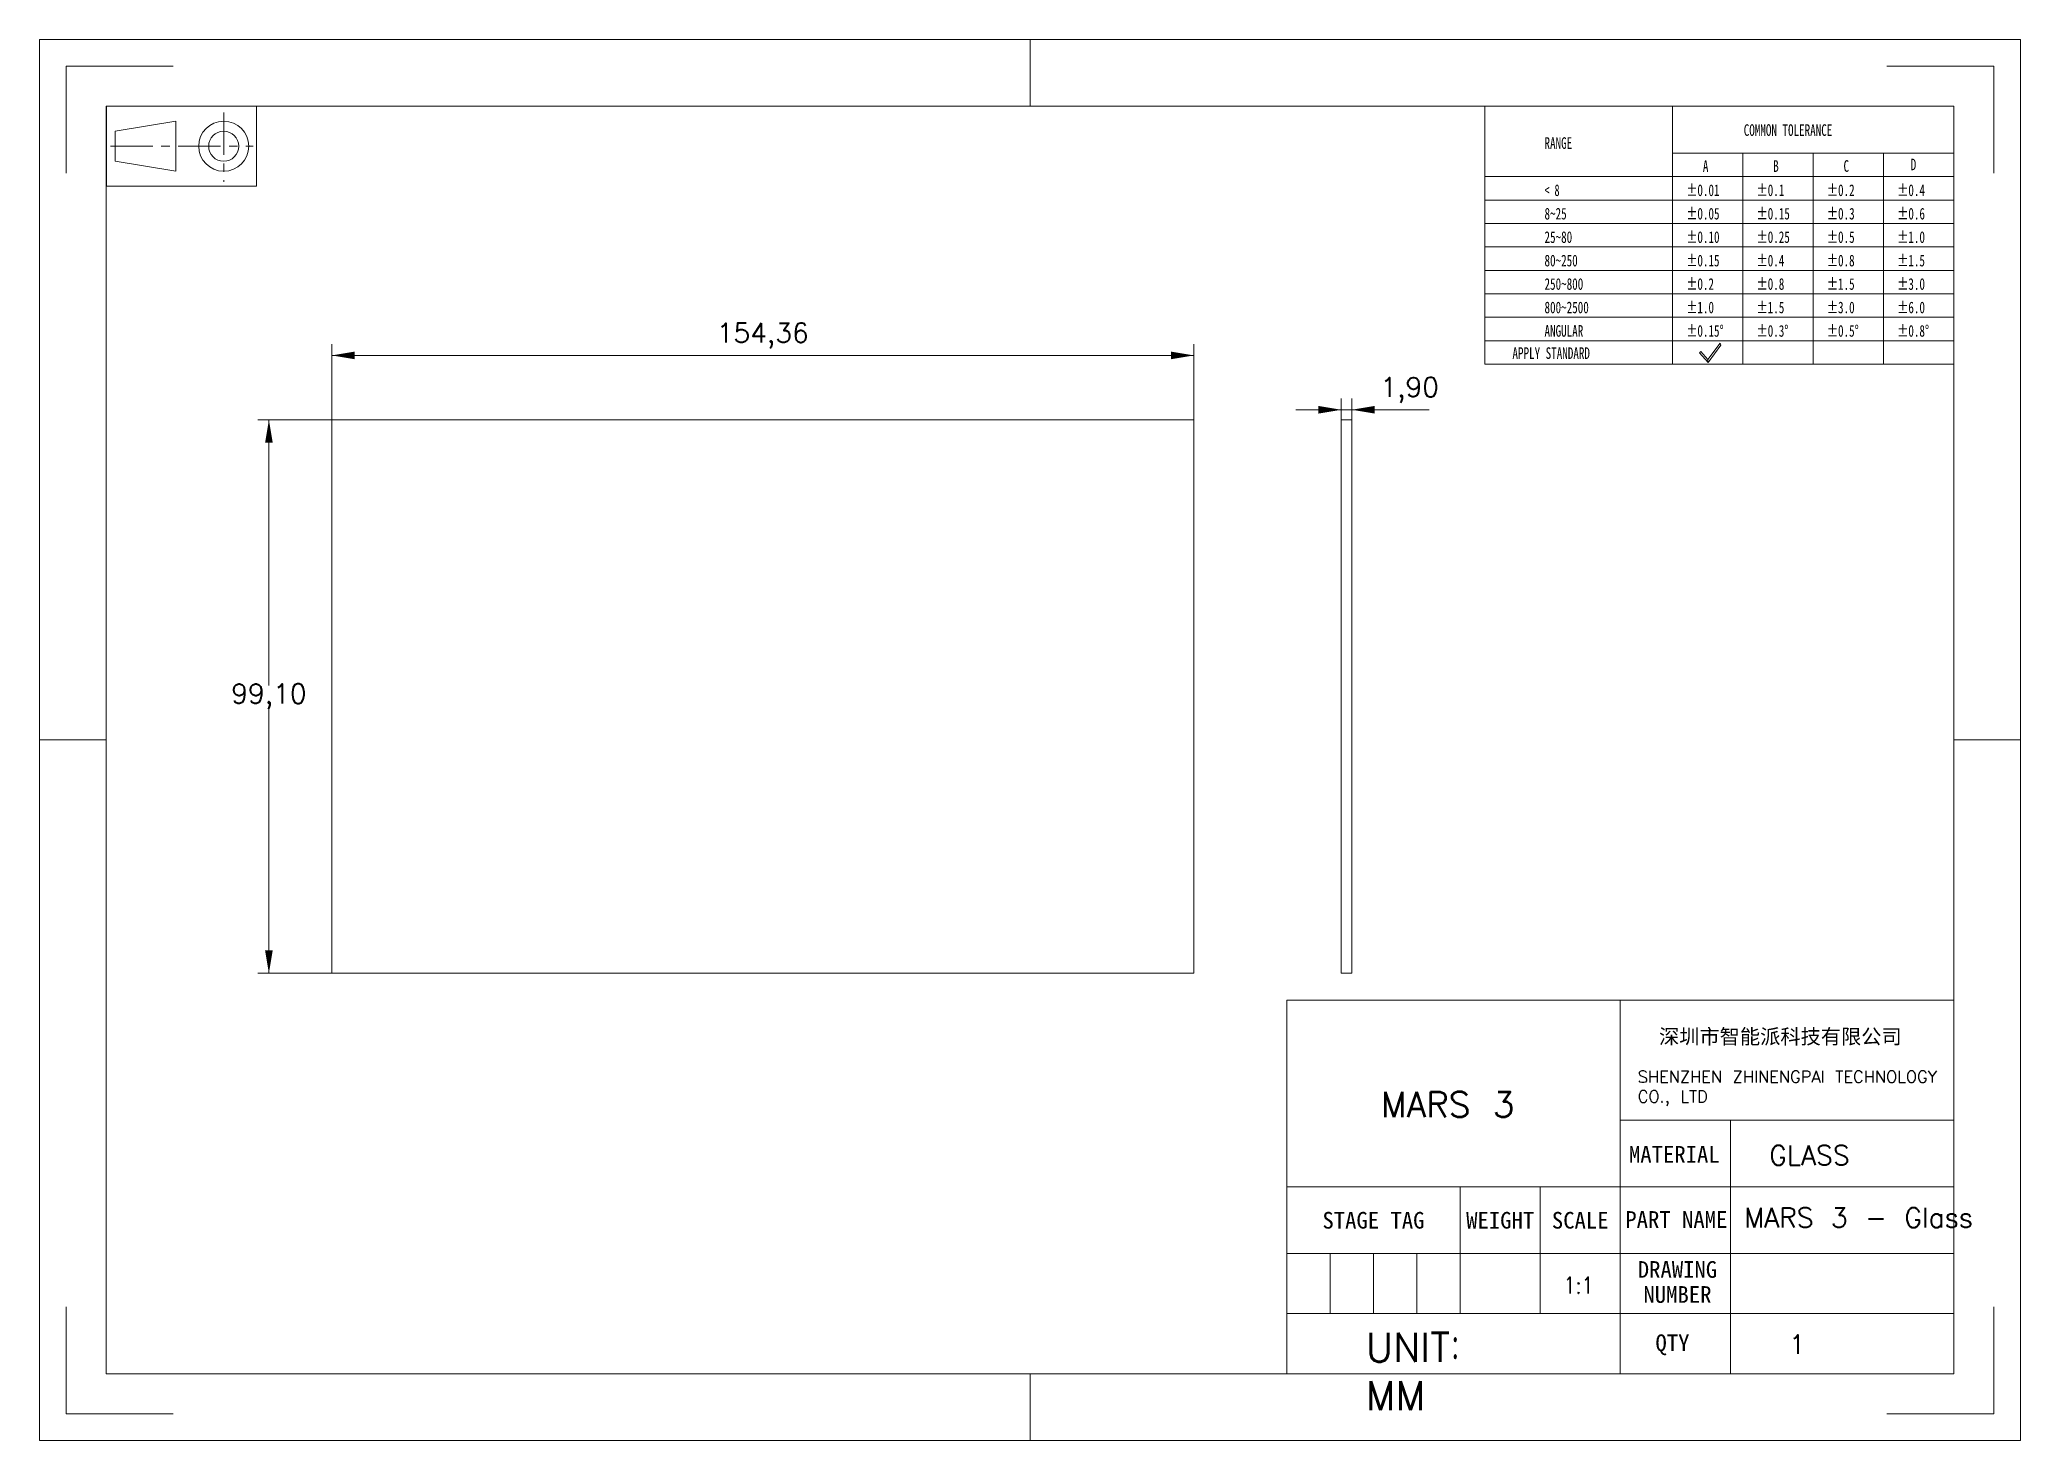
# Model space of a CAD drawing. Header units: millimetres. Extents: x 1958 to 2312, y 535 to 786.
import ezdxf

# ---------------------------------------------------------------- set-up
doc = ezdxf.new("R2010")
doc.units = ezdxf.units.MM
doc.linetypes.add('CENTER', pattern=[10.16, 6.35, -1.27, 1.27, -1.27])
doc.layers.get('0').update_dxf_attribs({"lineweight": 18})
doc.layers.add('DEFAULT_1', color=7, linetype='CENTER', lineweight=18)
doc.layers.add('尺寸线层', color=3, linetype='Continuous', lineweight=18)
doc.styles.add('SLDTEXTSTYLE4', font='', dxfattribs={"width": 0.7})
doc.styles.add('SLDTEXTSTYLE5', font='', dxfattribs={"width": 0.633333})
doc.styles.get("Standard").update_dxf_attribs({"font": 'txt.shx', "bigfont": 'gbcbig.shx'})
doc.styles.add('TEXTSTYLE_2', font='')
doc.styles.add('TEXTSTYLE_3', font='')
doc.styles.get('SLDTEXTSTYLE4').set_extended_font_data('宋体')
doc.styles.get('SLDTEXTSTYLE5').set_extended_font_data('宋体')
doc.styles.get('TEXTSTYLE_2').set_extended_font_data('宋体')
doc.styles.get('TEXTSTYLE_3').set_extended_font_data('宋体')
doc.dimstyles.new('ISO-25', dxfattribs={"dimtxt": 3.5, "dimasz": 2.5, "dimexe": 1.25, "dimexo": 0.625, "dimtad": 1, "dimtxsty": 'Standard', "dimcen": 2.5, "dimdle": 5, "dimadec": 0, "dimazin": 0, "dimtfac": 1, "dimtmove": 0, "dimatfit": 3, "dimfxl": 0, "dimarcsym": 0})

# ---------------------------------------------------------------- blocks, each defined once
blk = doc.blocks.new('*X3')
at = {"layer": '尺寸线层', "linetype": 'Continuous'}
for points in [[(2009.95, 729.28), (2014.03, 729.96), (2014.03, 728.6)], [(2164.31, 729.28), (2160.23, 729.96), (2160.23, 728.6)]]:
    blk.add_hatch(color=0, dxfattribs=at).paths.add_polyline_path(points, flags=0)
at = {"layer": '尺寸线层', "color": 0, "linetype": 'Continuous'}
for p, q in [((2009.95, 717.75), (2009.95, 731.28)), ((2164.31, 717.75), (2164.31, 731.28)), ((2009.95, 729.28), (2164.31, 729.28))]:
    blk.add_line(p, q, dxfattribs=at)
at = {"layer": '尺寸线层', "color": 0, "insert": (2087.13, 732.8), "char_height": 3.5, "width": 23, "attachment_point": 5}
blk.add_mtext('154,36', dxfattribs=at)
blk = doc.blocks.new('*X4')
at = {"layer": '尺寸线层', "linetype": 'Continuous'}
for points in [[(1998.69, 717.75), (1999.37, 713.67), (1998.01, 713.67)], [(1998.69, 618.65), (1999.37, 622.73), (1998.01, 622.73)]]:
    blk.add_hatch(color=0, dxfattribs=at).paths.add_polyline_path(points, flags=0)
at = {"layer": '尺寸线层', "color": 0, "linetype": 'Continuous'}
for p, q in [((2009.95, 717.75), (1996.69, 717.75)), ((1998.69, 670.2), (1998.69, 717.75)), ((1998.69, 666.2), (1998.69, 618.65)), ((2009.95, 618.65), (1996.69, 618.65))]:
    blk.add_line(p, q, dxfattribs=at)
at = {"layer": '尺寸线层', "color": 0, "insert": (1998.69, 668.2), "char_height": 3.5, "width": 19, "attachment_point": 5}
blk.add_mtext('99,10', dxfattribs=at)
blk = doc.blocks.new('*X5')
at = {"layer": '尺寸线层', "linetype": 'Continuous'}
for points in [[(2190.73, 719.55), (2186.65, 720.23), (2186.65, 718.87)], [(2192.63, 719.55), (2196.71, 720.23), (2196.71, 718.87)]]:
    blk.add_hatch(color=0, dxfattribs=at).paths.add_polyline_path(points, flags=0)
at = {"layer": '尺寸线层', "color": 0, "linetype": 'Continuous'}
for p, q in [((2190.73, 717.75), (2190.73, 721.55)), ((2192.63, 717.75), (2192.63, 721.55)), ((2182.57, 719.55), (2192.63, 719.55)), ((2192.63, 719.55), (2206.48, 719.55))]:
    blk.add_line(p, q, dxfattribs=at)
at = {"layer": '尺寸线层', "color": 0, "insert": (2202.98, 723.07), "char_height": 3.5, "width": 14, "attachment_point": 5}
blk.add_mtext('1,90', dxfattribs=at)
blk = doc.blocks.new('96_1')
at = {"color": 7, "linetype": 'Continuous'}
for p, q in [((-11.25, 6), (-11.25, -6)), ((11.25, -6), (11.25, 6)), ((-9.93, 2.25), (-0.82, 3.75)), ((-0.82, 0), (-0.82, 3.75)), ((-9.93, 0), (-9.93, 2.25)), ((-9.93, 0), (-9.93, -2.25)), ((-0.82, 0), (-0.82, -3.75)), ((-9.93, -2.25), (-0.82, -3.75)), ((-11.25, -6), (11.25, -6))]:
    blk.add_line(p, q, dxfattribs=at)
for radius in [3.75, 2.25]:
    blk.add_circle((6.34, 0), radius, dxfattribs=at)
at = {"layer": 'DEFAULT_1', "color": 1, "linetype": 'CENTER'}
for p, q in [((6.34, 5.05), (6.34, -5.36)), ((-10.64, 0), (10.74, 0))]:
    blk.add_line(p, q, dxfattribs=at)

msp = doc.modelspace()

# ---------------------------------------------------------------- linework, layer by layer
at = {"color": 7, "linetype": 'Continuous'}
for p, q in [((1957.629, 785.826), (2312.348, 785.826)), ((1957.629, 535.014), (1957.629, 785.826)), ((2134.989, 773.882), (2134.989, 785.826)), ((2312.348, 535.014), (2312.348, 785.826)), ((1962.406, 761.939), (1962.406, 781.048)), ((1962.406, 781.048), (1981.516, 781.048)), ((2288.461, 781.048), (2307.571, 781.048)), ((2307.571, 761.939), (2307.571, 781.048)), ((1969.572, 773.882), (2300.405, 773.882)), ((1969.572, 546.958), (1969.572, 773.882)), ((2300.405, 546.958), (2300.405, 773.882)), ((1957.629, 660.42), (1969.572, 660.42)), ((2300.405, 660.42), (2312.348, 660.42)), ((1962.406, 539.792), (1962.406, 558.901)), ((2307.571, 539.792), (2307.571, 558.901)), ((1969.572, 546.958), (2300.405, 546.958)), ((2134.989, 535.014), (2134.989, 546.958)), ((1962.406, 539.792), (1981.516, 539.792)), ((2288.461, 539.792), (2307.571, 539.792)), ((1957.629, 535.014), (2312.348, 535.014))]:
    msp.add_line(p, q, dxfattribs=at)
for p, q in [((2216.451, 773.882), (2216.451, 727.708)), ((2250.032, 773.882), (2250.032, 727.708)), ((2250.032, 765.487), (2300.405, 765.487)), ((2262.625, 765.487), (2262.625, 727.708)), ((2275.218, 765.487), (2275.218, 727.708)), ((2287.812, 765.487), (2287.812, 727.708)), ((2216.451, 761.289), (2300.405, 761.289)), ((2216.451, 757.092), (2300.405, 757.092)), ((2216.451, 752.894), (2300.405, 752.894)), ((2216.451, 748.696), (2300.405, 748.696)), ((2216.451, 744.498), (2300.405, 744.498)), ((2216.451, 740.301), (2300.405, 740.301)), ((2216.451, 736.103), (2300.405, 736.103)), ((2216.451, 731.905), (2300.405, 731.905)), ((2258.562, 731.472), (2256.401, 728.541)), ((2256.427, 728.011), (2258.731, 731.136)), ((2258.731, 731.136), (2258.562, 731.472)), ((2216.451, 727.708), (2300.405, 727.708)), ((2255.103, 729.982), (2254.854, 729.757)), ((2254.854, 729.757), (2256.427, 728.011)), ((2256.401, 728.541), (2255.103, 729.982)), ((2256.427, 728.011), (2256.401, 728.541)), ((2256.401, 728.541), (2256.427, 728.011)), ((2009.951, 717.753), (2164.311, 717.753)), ((2009.951, 618.653), (2009.951, 717.753)), ((2164.311, 717.753), (2164.311, 618.653)), ((2190.731, 717.753), (2190.731, 618.653)), ((2192.631, 717.753), (2190.731, 717.753)), ((2192.631, 618.653), (2192.631, 717.753)), ((2164.311, 618.653), (2009.951, 618.653)), ((2190.731, 618.653), (2192.631, 618.653))]:
    msp.add_line(p, q)
at = {"color": 2, "linetype": 'Continuous'}
for p, q in [((2180.971, 580.399), (2180.971, 613.841)), ((2180.971, 580.399), (2180.971, 613.841)), ((2180.971, 613.841), (2240.688, 613.841)), ((2240.688, 568.456), (2240.688, 613.841)), ((2240.688, 592.343), (2240.688, 613.841)), ((2240.688, 613.841), (2300.405, 613.841)), ((2240.688, 580.399), (2240.688, 613.841)), ((2300.405, 592.343), (2300.405, 613.841)), ((2240.688, 592.343), (2300.405, 592.343)), ((2260.422, 592.343), (2260.422, 546.958)), ((2300.405, 568.456), (2300.405, 592.343)), ((2180.971, 546.958), (2180.971, 580.399)), ((2180.971, 580.399), (2240.688, 580.399)), ((2180.971, 568.456), (2180.971, 580.399)), ((2180.971, 580.399), (2212.023, 580.399)), ((2212.023, 568.456), (2212.023, 580.399)), ((2212.023, 568.456), (2212.023, 580.399)), ((2212.023, 580.399), (2240.688, 580.399)), ((2226.356, 568.456), (2226.356, 580.399)), ((2240.688, 580.399), (2300.405, 580.399)), ((2240.688, 568.456), (2240.688, 580.399)), ((2180.971, 557.707), (2180.971, 568.456)), ((2180.971, 568.456), (2212.023, 568.456)), ((2180.971, 568.456), (2212.023, 568.456)), ((2180.971, 568.456), (2212.023, 568.456)), ((2180.971, 568.456), (2180.971, 557.707)), ((2188.734, 568.456), (2188.734, 557.707)), ((2196.497, 568.456), (2196.497, 557.707)), ((2204.26, 568.456), (2204.26, 557.707)), ((2212.023, 557.707), (2212.023, 568.456)), ((2212.023, 557.707), (2212.023, 568.456)), ((2212.023, 568.456), (2240.688, 568.456)), ((2212.023, 568.456), (2240.688, 568.456)), ((2212.023, 568.456), (2212.023, 557.707)), ((2226.356, 557.707), (2226.356, 568.456)), ((2240.688, 546.958), (2240.688, 568.456)), ((2240.688, 568.456), (2300.405, 568.456)), ((2240.688, 568.456), (2300.405, 568.456)), ((2240.688, 557.707), (2240.688, 568.456)), ((2300.405, 546.958), (2300.405, 568.456)), ((2180.971, 546.958), (2180.971, 557.707)), ((2180.971, 557.707), (2240.688, 557.707)), ((2180.971, 557.707), (2212.023, 557.707)), ((2180.971, 557.707), (2212.023, 557.707)), ((2212.023, 557.707), (2240.688, 557.707)), ((2240.688, 546.958), (2240.688, 557.707)), ((2240.688, 557.707), (2300.405, 557.707)), ((2085.423, 546.958), (2114.088, 546.958)), ((2114.088, 546.958), (2133.197, 546.958)), ((2133.197, 546.958), (2161.861, 546.958)), ((2161.861, 546.958), (2180.971, 546.958)), ((2180.971, 546.958), (2240.688, 546.958)), ((2240.688, 546.958), (2300.405, 546.958))]:
    msp.add_line(p, q, dxfattribs=at)

# ---------------------------------------------------------------- block references
at = {"color": 2, "linetype": 'Continuous', "xscale": 1.19433986212878, "yscale": 1.19433986212878, "zscale": 1.19433986212878}
msp.add_blockref('96_1', (1983.021, 766.735), dxfattribs=at)

# ---------------------------------------------------------------- texts
at = {"attachment_point": 1}
for s, insert, char_height, width, style in [('COMMON TOLERANCE', (2262.807, 770.667), 2.08186, 68.53832, 'SLDTEXTSTYLE4'), ('RANGE', (2227.128, 768.349), 2.0819, 20.44739, 'SLDTEXTSTYLE4'), ('A', (2255.485, 764.23), 2.082, 3.00787, 'SLDTEXTSTYLE4'), ('B', (2268.078, 764.23), 2.082, 2.95978, 'SLDTEXTSTYLE4'), ('C', (2280.671, 764.23), 2.082, 2.99475, 'SLDTEXTSTYLE4'), ('D', (2292.706, 764.512), 2.082, 2.95978, 'SLDTEXTSTYLE4'), ('< 8', (2227.128, 759.901), 2.0819, 9.99167, 'SLDTEXTSTYLE5'), ('%%P0.01', (2252.523, 759.901), 2.0819, 14.57592, 'SLDTEXTSTYLE4'), ('%%P0.1', (2265.116, 759.901), 2.0819, 10.92976, 'SLDTEXTSTYLE4'), ('%%P0.2', (2277.709, 759.901), 2.0819, 12.43369, 'SLDTEXTSTYLE4'), ('%%P0.4', (2290.302, 759.901), 2.0819, 12.3856, 'SLDTEXTSTYLE4'), ('8~25', (2227.128, 755.703), 2.0819, 16.12358, 'SLDTEXTSTYLE4'), ('%%P0.05', (2252.523, 755.703), 2.0819, 16.07986, 'SLDTEXTSTYLE4'), ('%%P0.15', (2265.116, 755.703), 2.0819, 15.34975, 'SLDTEXTSTYLE4'), ('%%P0.3', (2277.709, 755.703), 2.0819, 12.43369, 'SLDTEXTSTYLE4'), ('%%P0.6', (2290.302, 755.703), 2.0819, 12.43369, 'SLDTEXTSTYLE4'), ('25~80', (2227.128, 751.506), 2.0819, 19.76975, 'SLDTEXTSTYLE4'), ('%%P0.10', (2252.523, 751.506), 2.0819, 14.62402, 'SLDTEXTSTYLE4'), ('%%P0.25', (2265.116, 751.506), 2.0819, 16.80559, 'SLDTEXTSTYLE4'), ('%%P0.5', (2277.709, 751.506), 2.0819, 12.43369, 'SLDTEXTSTYLE4'), ('%%P1.0', (2290.302, 751.506), 2.0819, 10.97785, 'SLDTEXTSTYLE4'), ('80~250', (2227.128, 747.308), 2.0819, 23.41591, 'SLDTEXTSTYLE4'), ('%%P0.15', (2252.523, 747.308), 2.0819, 15.34975, 'SLDTEXTSTYLE4'), ('%%P0.4', (2265.116, 747.308), 2.0819, 12.3856, 'SLDTEXTSTYLE4'), ('%%P0.8', (2277.709, 747.308), 2.0819, 12.43369, 'SLDTEXTSTYLE4'), ('%%P1.5', (2290.302, 747.308), 2.0819, 11.70358, 'SLDTEXTSTYLE4'), ('250~800', (2227.128, 743.11), 2.0819, 27.06208, 'SLDTEXTSTYLE4'), ('%%P0.2', (2252.523, 743.11), 2.0819, 12.43369, 'SLDTEXTSTYLE4'), ('%%P0.8', (2265.116, 743.11), 2.0819, 12.43369, 'SLDTEXTSTYLE4'), ('%%P1.5', (2277.709, 743.11), 2.0819, 11.70358, 'SLDTEXTSTYLE4'), ('%%P3.0', (2290.302, 743.11), 2.0819, 12.43369, 'SLDTEXTSTYLE4'), ('800~2500', (2227.128, 738.913), 2.0819, 30.70825, 'SLDTEXTSTYLE4'), ('%%P1.0', (2252.523, 738.913), 2.0819, 10.97785, 'SLDTEXTSTYLE4'), ('%%P1.5', (2265.116, 738.913), 2.0819, 11.70358, 'SLDTEXTSTYLE4'), ('%%P3.0', (2277.709, 738.913), 2.0819, 12.43369, 'SLDTEXTSTYLE4'), ('%%P6.0', (2290.302, 738.913), 2.0819, 12.43369, 'SLDTEXTSTYLE4'), ('ANGULAR', (2227.128, 734.715), 2.0819, 29.23929, 'SLDTEXTSTYLE4'), ('%%P0.15%%D', (2252.523, 734.715), 2.0819, 18.2833, 'SLDTEXTSTYLE4'), ('%%P0.3%%D', (2265.116, 734.715), 2.0819, 15.36724, 'SLDTEXTSTYLE4'), ('%%P0.5%%D', (2277.709, 734.715), 2.0819, 15.36724, 'SLDTEXTSTYLE4'), ('%%P0.8%%D', (2290.302, 734.715), 2.0819, 15.36724, 'SLDTEXTSTYLE4'), ('APPLY STANDARD', (2221.387, 730.731), 2.08186, 59.84261, 'SLDTEXTSTYLE4')]:
    msp.add_mtext(s, dxfattribs=dict(at, insert=insert, char_height=char_height, width=width, style=style))
at = {"color": 7, "linetype": 'Continuous', "insert": (2269.364, 608.653), "char_height": 2.65462, "width": 62.98277, "attachment_point": 2, "style": 'TEXTSTYLE_2'}
msp.add_mtext('深圳市智能派科技有限公司', dxfattribs=at)
at = {"color": 7, "linetype": 'Continuous', "attachment_point": 2, "line_spacing_factor": 0.9, "style": 'TEXTSTYLE_3'}
for s, insert, char_height, width in [('MATERIAL\\P ', (2250.374, 587.722), 2.9858, 43.16204), ('STAGE TAG ', (2196.497, 575.92), 2.9858, 36.11012), ('WEIGHT', (2219.19, 575.92), 2.9858, 13.12141), ('SCALE', (2233.522, 575.92), 2.9858, 13.12141), ('PART NAME', (2250.739, 576.056), 2.9858, 25.01624), ('DRAWING NUMBER', (2250.938, 567.108), 2.98585, 25.01624), ('QTY', (2250.044, 553.989), 2.9858, 33.32808)]:
    msp.add_mtext(s, dxfattribs=dict(at, insert=insert, char_height=char_height, width=width))
at = {"insert": (2230.515, 561.294), "char_height": 2.98585, "width": 7.15708, "attachment_point": 7}
msp.add_mtext('{\\W0.85;1:1}', dxfattribs=at)
at = {"layer": '尺寸线层', "attachment_point": 1}
for s, insert, char_height, width in [('SHENZHEN ZHINENGPAI TECHNOLOGY CO., LTD', (2243.826, 601.188), 2.1237, 60.0892), ('MARS 3', (2197.797, 597.405), 4.5114, 36.81774), ('GLASS', (2267.363, 587.803), 3.5, 16.9366), ('MARS 3 - Glass', (2262.853, 576.66), 3.5, 42.26787), ('UNIT：MM', (2195.122, 554.242), 5.1801, 25.04096)]:
    msp.add_mtext(s, dxfattribs=dict(at, insert=insert, char_height=char_height, width=width))
at = {"layer": '尺寸线层', "ltscale": 0.2, "insert": (2270.896, 553.887), "char_height": 3.384, "width": 20.29301, "attachment_point": 1}
msp.add_mtext('1\\P\\P', dxfattribs=at)

# ---------------------------------------------------------------- dimensions: what is measured, and where the dimension line sits
at = {"layer": '尺寸线层'}
dim = msp.add_linear_dim(base=(2164.311, 729.278), p1=(2009.951, 717.753), p2=(2164.311, 717.753), dimstyle='ISO-25', override={"dimasz": 4.08, "dimexe": 2, "dimexo": 0, "dimgap": 1.524, "dimtih": 1, "dimtoh": 1, "dimzin": 0, "dimsah": 1, "dimdle": 8.16, "dimadec": 2, "dimtfill": 1, "dimtolj": 1, "dimtzin": 0}, dxfattribs=at)
dim.commit()
dim.dimension.update_dxf_attribs({"geometry": '*X3', "text_midpoint": (2087.131, 729.278)})
dim = msp.add_linear_dim(base=(2192.631, 719.547), p1=(2190.731, 717.753), p2=(2192.631, 717.753), dimstyle='ISO-25', override={"dimasz": 4.08, "dimexe": 2, "dimexo": 0, "dimgap": 1.524, "dimtih": 1, "dimtoh": 1, "dimzin": 0, "dimsah": 1, "dimdle": 8.16, "dimadec": 2, "dimtfill": 1, "dimtolj": 1, "dimtzin": 0}, dxfattribs=at)
dim.commit()
dim.dimension.update_dxf_attribs({"geometry": '*X5', "text_midpoint": (2202.981, 719.547), "dimtype": 160})
dim = msp.add_linear_dim(base=(1998.693, 618.653), p1=(2009.951, 717.753), p2=(2009.951, 618.653), angle=270, dimstyle='ISO-25', override={"dimasz": 4.08, "dimexe": 2, "dimexo": 0, "dimgap": 1.524, "dimtih": 1, "dimtoh": 1, "dimzin": 0, "dimsah": 1, "dimdle": 8.16, "dimadec": 2, "dimtfill": 1, "dimtolj": 1, "dimtzin": 0}, dxfattribs=at)
dim.commit()
dim.dimension.update_dxf_attribs({"geometry": '*X4', "text_midpoint": (1998.693, 668.203)})

doc.saveas('drawing.dxf')
